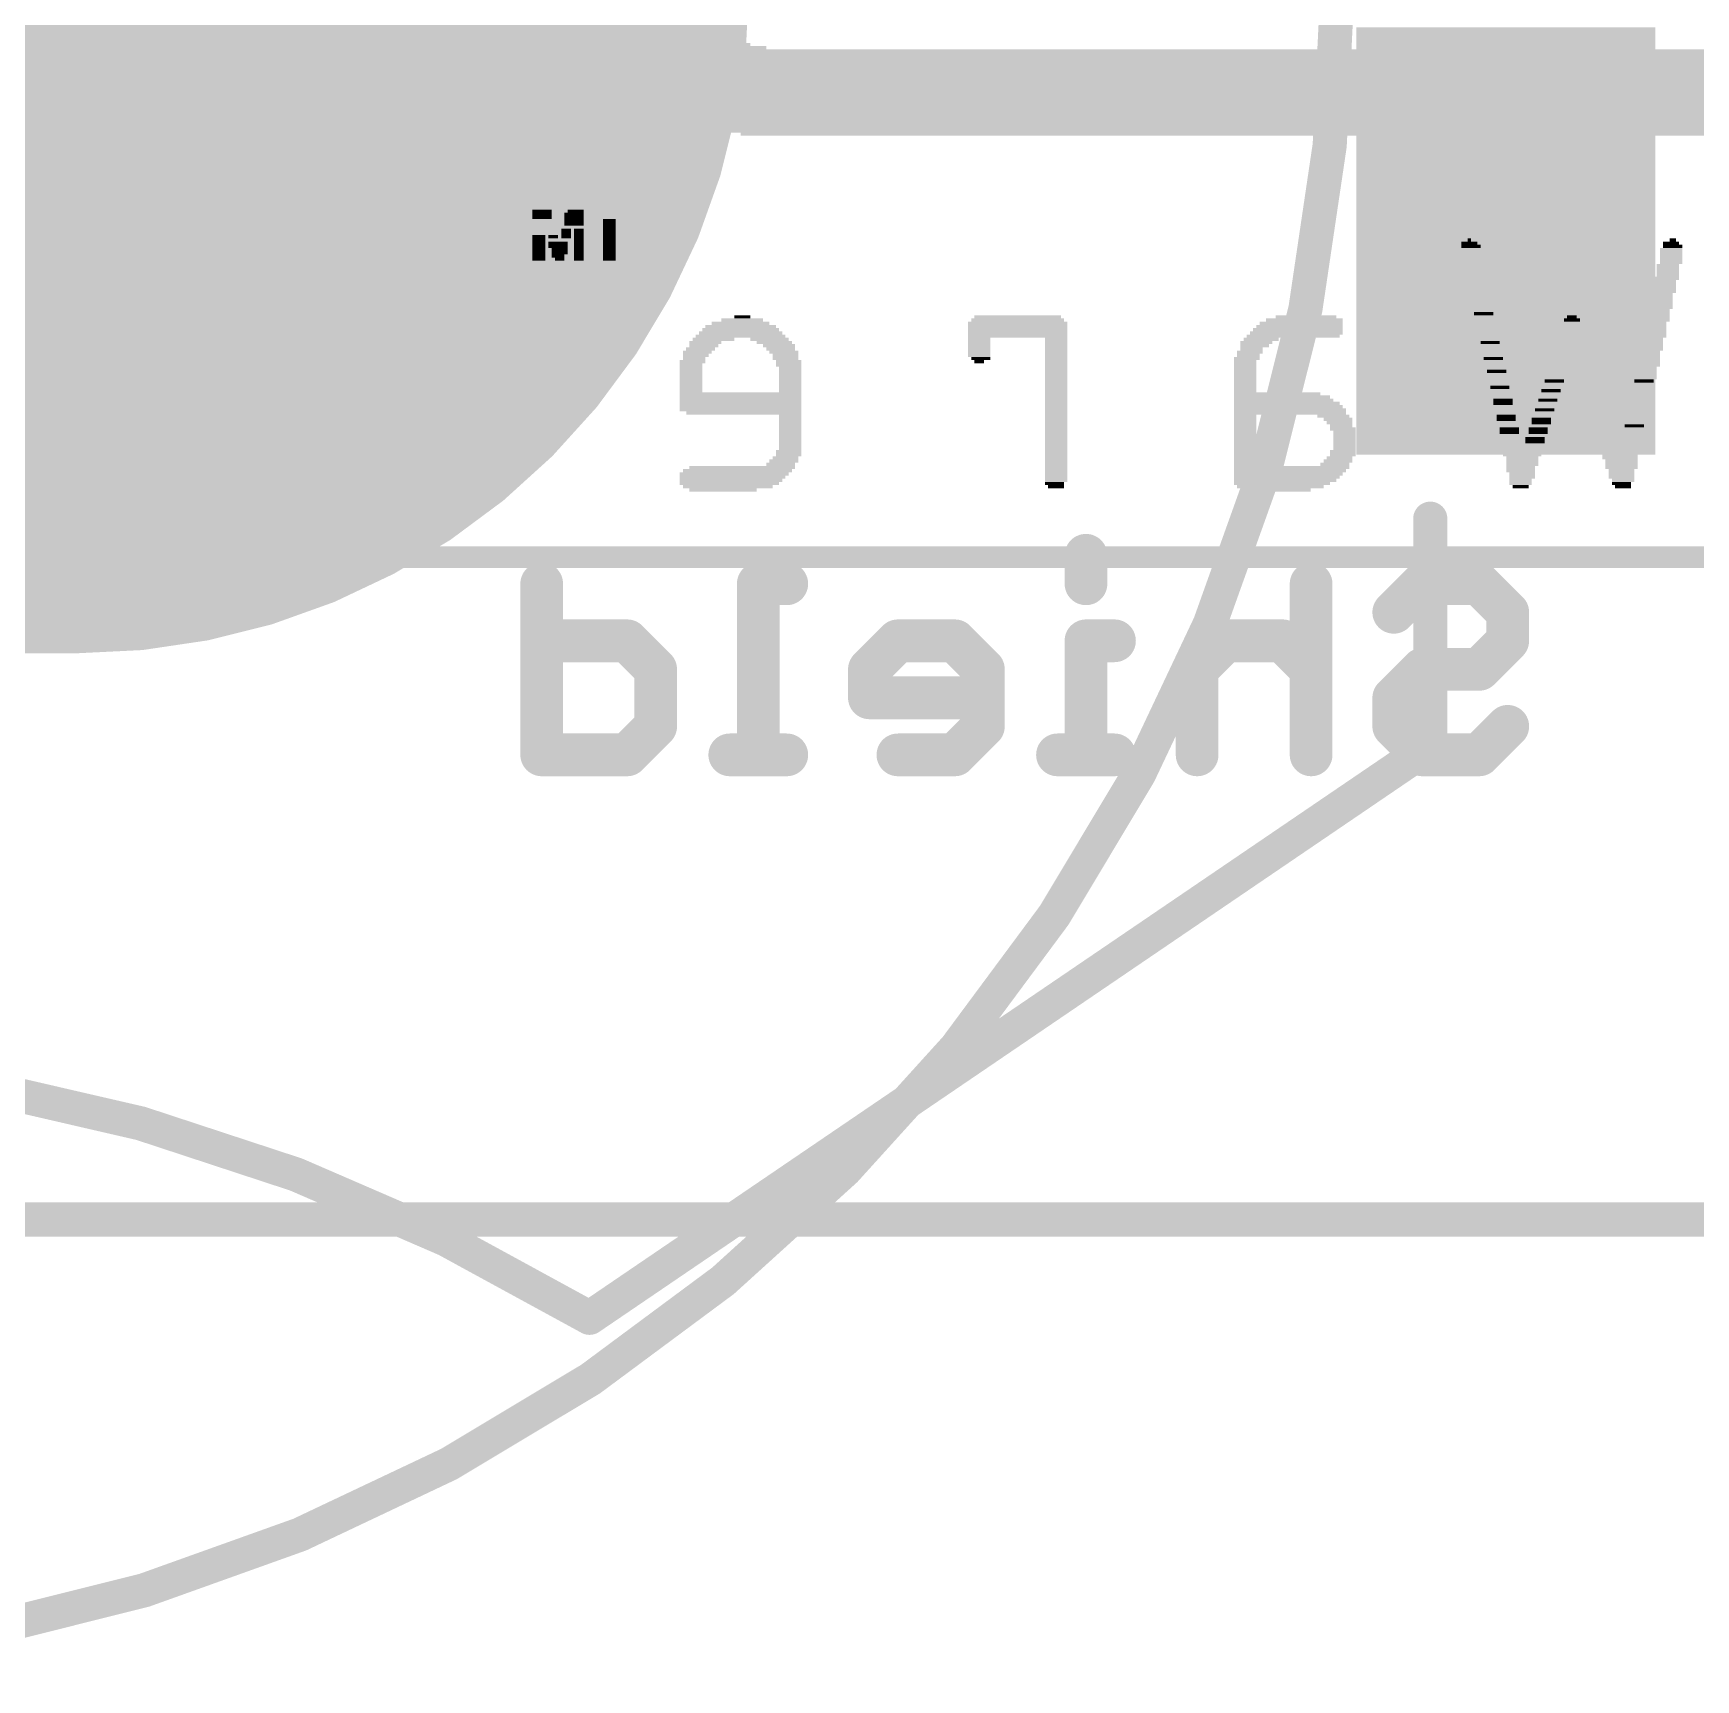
# Model space of a CAD drawing. Extents: x -53 to 61, y -36 to 25.
# Drawn here: x -9.19 to 0.7, y -13.15 to -3.36 of the extents above; entities that cross this region are included whole.
import ezdxf

# ---------------------------------------------------------------- set-up
doc = ezdxf.new("R2010")
doc.units = 0
for name, color, linetype in [('1', 12, 'CONTINUOUS'), ('16', 132, 'CONTINUOUS'), ('20', 53, 'CONTINUOUS'), ('21', 41, 'CONTINUOUS'), ('22', 40, 'CONTINUOUS'), ('47', 253, 'CONTINUOUS'), ('51', 53, 'CONTINUOUS')]:
    doc.layers.add(name, color=color, linetype=linetype)

# ---------------------------------------------------------------- blocks, each defined once
blk = doc.blocks.new('RECT2080000X1280000R100')
at = {"const_width": 4}
blk.add_lwpolyline([(4.5, 0), (4.5, 0, 0.4142), (2.5, 2), (-2.5, 2, 0.4142), (-4.5, 0), (-4.5, 0, 0.4142), (-2.5, -2), (2.5, -2, 0.4142)], format="xyb", close=True, dxfattribs=at)
blk.add_solid([(-2.5254, -0.0254), (2.5254, -0.0254), (-2.5254, 0.0254), (2.5254, 0.0254)])
blk = doc.blocks.new('RECT')
blk.add_solid([(-0.5, -0.5), (0.5, -0.5), (-0.5, 0.5), (0.5, 0.5)])

msp = doc.modelspace()

# ---------------------------------------------------------------- linework, layer by layer
at = {"layer": '1', "const_width": 0.2032}
msp.add_lwpolyline([(-26.162, -10.414), (26.162, -10.414)], dxfattribs=at)
at = {"layer": '16', "const_width": 0.2032}
msp.add_lwpolyline([(-26.162, -10.414), (26.162, -10.414)], dxfattribs=at)
at = {"layer": '20', "const_width": 0.2032}
msp.add_lwpolyline([(-18.2245, -10.414), (18.2245, -10.414)], dxfattribs=at)
at = {"layer": '21', "const_width": 0.2032}
for points in [[(-0.88, -7.598), (-0.88, -6.248)], [(-0.88, -7.598), (-5.88, -10.998)]]:
    msp.add_lwpolyline(points, dxfattribs=at)
at = {"layer": '21'}
for points, const_width in [([(-0.8292, -6.248, 1), (-0.9308, -6.248)], 0.1016), ([(-0.8514, -7.64, 1), (-0.9086, -7.556)], 0.1016), ([(-0.9308, -7.598, 1), (-0.8292, -7.598)], 0.1016), ([(-5.88, -10.998, 0.2793), (-16.98, -10.998)], 0.2032), ([(-5.9086, -10.956, 1), (-5.8514, -11.04)], 0.1016), ([(-5.9063, -11.0414, 1), (-5.8537, -10.9546)], 0.1016)]:
    msp.add_lwpolyline(points, format="xyb", dxfattribs=dict(at, const_width=const_width))
at = {"layer": '22', "const_width": 0.254}
for points in [[(-2.9276, -6.4654), (-2.9276, -6.6349)], [(-6.1646, -6.6349), (-6.1646, -7.6518)], [(-4.7071, -6.6349), (-4.8766, -6.6349)], [(-4.8766, -6.6349), (-4.8766, -7.6518)], [(-1.5887, -6.6349), (-1.5887, -7.6518)], [(-1.0972, -6.8044), (-0.9278, -6.6349)], [(-0.9278, -6.6349), (-0.5888, -6.6349)], [(-0.5888, -6.6349), (-0.4193, -6.8044)], [(-0.4193, -6.8044), (-0.4193, -6.9738)], [(-5.6562, -6.9738), (-6.1646, -6.9738)], [(-5.4867, -7.1433), (-5.6562, -6.9738)], [(-4.0462, -6.9738), (-4.2156, -7.1433)], [(-3.7072, -6.9738), (-4.0462, -6.9738)], [(-3.5377, -7.1433), (-3.7072, -6.9738)], [(-2.7581, -6.9738), (-2.9276, -6.9738)], [(-2.9276, -6.9738), (-2.9276, -7.6518)], [(-2.0972, -6.9738), (-2.2666, -7.1433)], [(-1.7582, -6.9738), (-2.0972, -6.9738)], [(-1.5887, -7.1433), (-1.7582, -6.9738)], [(-0.4193, -6.9738), (-0.5888, -7.1433)], [(-5.4867, -7.4823), (-5.4867, -7.1433)], [(-4.2156, -7.1433), (-4.2156, -7.3128)], [(-3.5377, -7.4823), (-3.5377, -7.1433)], [(-2.2666, -7.1433), (-2.2666, -7.6518)], [(-0.9278, -7.1433), (-1.0972, -7.3128)], [(-0.5888, -7.1433), (-0.9278, -7.1433)], [(-4.2156, -7.3128), (-3.5377, -7.3128)], [(-1.0972, -7.3128), (-1.0972, -7.4823)], [(-5.6562, -7.6518), (-5.4867, -7.4823)], [(-3.7072, -7.6518), (-3.5377, -7.4823)], [(-1.0972, -7.4823), (-0.9278, -7.6518)], [(-0.5888, -7.6518), (-0.4193, -7.4823)], [(-6.1646, -7.6518), (-5.6562, -7.6518)], [(-4.7071, -7.6518), (-5.0461, -7.6518)], [(-4.0462, -7.6518), (-3.7072, -7.6518)], [(-2.7581, -7.6518), (-3.0971, -7.6518)], [(-0.9278, -7.6518), (-0.5888, -7.6518)]]:
    msp.add_lwpolyline(points, dxfattribs=at)
at = {"layer": '22', "const_width": 0.127}
for points in [[(-2.8641, -6.4654, 1), (-2.9911, -6.4654)], [(-6.1011, -6.6349, 1), (-6.2281, -6.6349)], [(-4.8766, -6.5714, 1), (-4.8766, -6.6984)], [(-4.8131, -6.6349, 1), (-4.9401, -6.6349)], [(-4.7071, -6.6984, 1), (-4.7071, -6.5714)], [(-1.5252, -6.6349, 1), (-1.6522, -6.6349)], [(-0.9278, -6.5714, 1), (-0.9278, -6.6984)], [(-0.8829, -6.6798, 1), (-0.9727, -6.59)], [(-0.5439, -6.59, 1), (-0.6337, -6.6798)], [(-0.5888, -6.6984, 1), (-0.5888, -6.5714)], [(-2.9911, -6.6349, 1), (-2.8641, -6.6349)], [(-1.1421, -6.7595, 1), (-1.0523, -6.8493)], [(-0.3558, -6.8044, 1), (-0.4828, -6.8044)], [(-0.4642, -6.8493, 1), (-0.3744, -6.7595)], [(-6.1646, -6.9103, 1), (-6.1646, -7.0373)], [(-5.6113, -6.9289, 1), (-5.7011, -7.0187)], [(-5.6562, -7.0373, 1), (-5.6562, -6.9103)], [(-4.0462, -6.9103, 1), (-4.0462, -7.0373)], [(-4.0013, -7.0187, 1), (-4.0911, -6.9289)], [(-3.6623, -6.9289, 1), (-3.7521, -7.0187)], [(-3.7072, -7.0373, 1), (-3.7072, -6.9103)], [(-2.9276, -6.9103, 1), (-2.9276, -7.0373)], [(-2.8641, -6.9738, 1), (-2.9911, -6.9738)], [(-2.7581, -7.0373, 1), (-2.7581, -6.9103)], [(-2.0972, -6.9103, 1), (-2.0972, -7.0373)], [(-2.0523, -7.0187, 1), (-2.1421, -6.9289)], [(-1.7133, -6.9289, 1), (-1.8031, -7.0187)], [(-1.7582, -7.0373, 1), (-1.7582, -6.9103)], [(-0.4828, -6.9738, 1), (-0.3558, -6.9738)], [(-0.3744, -7.0187, 1), (-0.4642, -6.9289)], [(-5.4232, -7.1433, 1), (-5.5502, -7.1433)], [(-4.1521, -7.1433, 1), (-4.2791, -7.1433)], [(-3.4742, -7.1433, 1), (-3.6012, -7.1433)], [(-2.2031, -7.1433, 1), (-2.3301, -7.1433)], [(-0.9278, -7.0798, 1), (-0.9278, -7.2068)], [(-0.8829, -7.1882, 1), (-0.9727, -7.0984)], [(-0.5888, -7.2068, 1), (-0.5888, -7.0798)], [(-5.5316, -7.1882, 1), (-5.4418, -7.0984)], [(-4.2605, -7.0984, 1), (-4.1707, -7.1882)], [(-3.5826, -7.1882, 1), (-3.4928, -7.0984)], [(-2.3115, -7.0984, 1), (-2.2217, -7.1882)], [(-1.6336, -7.1882, 1), (-1.5438, -7.0984)], [(-0.6337, -7.0984, 1), (-0.5439, -7.1882)], [(-4.2156, -7.2493, 1), (-4.2156, -7.3763)], [(-3.5377, -7.3763, 1), (-3.5377, -7.2493)], [(-1.0337, -7.3128, 1), (-1.1607, -7.3128)], [(-1.1421, -7.2679, 1), (-1.0523, -7.3577)], [(-4.2791, -7.3128, 1), (-4.1521, -7.3128)], [(-5.4418, -7.5272, 1), (-5.5316, -7.4374)], [(-3.4928, -7.5272, 1), (-3.5826, -7.4374)], [(-1.0523, -7.4374, 1), (-1.1421, -7.5272)], [(-0.3744, -7.5272, 1), (-0.4642, -7.4374)], [(-5.5502, -7.4823, 1), (-5.4232, -7.4823)], [(-3.6012, -7.4823, 1), (-3.4742, -7.4823)], [(-1.1607, -7.4823, 1), (-1.0337, -7.4823)], [(-6.1646, -7.5883, 1), (-6.1646, -7.7153)], [(-6.2281, -7.6518, 1), (-6.1011, -7.6518)], [(-5.7011, -7.6068, 1), (-5.6113, -7.6967)], [(-5.6562, -7.7153, 1), (-5.6562, -7.5883)], [(-5.0461, -7.5883, 1), (-5.0461, -7.7153)], [(-4.9401, -7.6518, 1), (-4.8131, -7.6518)], [(-4.7071, -7.7153, 1), (-4.7071, -7.5883)], [(-4.0462, -7.5883, 1), (-4.0462, -7.7153)], [(-3.7521, -7.6068, 1), (-3.6623, -7.6967)], [(-3.7072, -7.7153, 1), (-3.7072, -7.5883)], [(-3.0971, -7.5883, 1), (-3.0971, -7.7153)], [(-2.9911, -7.6518, 1), (-2.8641, -7.6518)], [(-2.7581, -7.7153, 1), (-2.7581, -7.5883)], [(-2.3301, -7.6518, 1), (-2.2031, -7.6518)], [(-1.6522, -7.6518, 1), (-1.5252, -7.6518)], [(-0.9278, -7.5883, 1), (-0.9278, -7.7153)], [(-0.9727, -7.6967, 1), (-0.8829, -7.6068)], [(-0.6337, -7.6068, 1), (-0.5439, -7.6967)], [(-0.5888, -7.7153, 1), (-0.5888, -7.5883)]]:
    msp.add_lwpolyline(points, format="xyb", dxfattribs=at)
at = {"layer": '47', "const_width": 0.13}
msp.add_lwpolyline([(22.098, -6.477), (-30.144, -6.477)], dxfattribs=at)
at = {"layer": '51'}
for points, const_width in [([(-11.43, -13.048, 1), (-11.43, 6.952, 1), (-11.43, -13.048)], 0.2032), ([(-0.8292, -3.598, 1), (-0.9308, -3.598)], 0.1016), ([(-0.88, -3.5472, 1), (-0.88, -3.6488)], 0.1016), ([(0.0708, -3.598, 1), (-0.0308, -3.598)], 0.1016), ([(0.02, -3.6488, 1), (0.02, -3.5472)], 0.1016), ([(-0.88, -5.5472, 1), (-0.88, -5.6488)], 0.1016), ([(0.02, -5.6488, 1), (0.02, -5.5472)], 0.1016), ([(-0.9308, -5.598, 1), (-0.8292, -5.598)], 0.1016), ([(-0.0308, -5.598, 1), (0.0708, -5.598)], 0.1016)]:
    msp.add_lwpolyline(points, format="xyb", dxfattribs=dict(at, const_width=const_width))
at = {"layer": '51', "const_width": 0.2032}
for points in [[(-0.88, -3.598), (-0.88, -5.598)], [(-0.88, -3.598), (0.02, -3.598)], [(0.02, -3.598), (0.02, -5.598)], [(0.02, -5.598), (-0.88, -5.598)]]:
    msp.add_lwpolyline(points, dxfattribs=at)

# ---------------------------------------------------------------- block references
at = {"layer": '1'}
msp.add_blockref('RECT2080000X1280000R100', (-11.43, -3.048), dxfattribs=at)
at = {"layer": '1', "xscale": 2.54, "yscale": 1.778, "rotation": 90}
msp.add_blockref('RECT', (-0.43, -4.598), dxfattribs=at)
at = {"layer": '22', "yscale": 0.0191, "rotation": 180}
for p, xscale in [((-5.3912, -3.3719), 0.7429), ((-5.3816, -3.3909), 0.762), ((-5.3531, -3.41), 0.7811), ((-5.3245, -3.429), 0.8001), ((-5.2673, -3.4481), 0.8763), ((-0.0381, -3.4671), 11.3347), ((-0.0286, -3.4862), 11.3157), ((-0.0286, -3.5052), 11.2776), ((-0.0286, -3.5243), 11.2395), ((-0.0381, -3.5433), 11.2205), ((-0.0286, -3.5624), 11.2014), ((-0.0286, -3.5814), 11.1633), ((-0.0286, -3.6005), 11.1252), ((-0.0286, -3.6195), 11.0871), ((-0.0286, -3.6386), 11.049), ((-0.0286, -3.6576), 11.0109), ((-0.0286, -3.6766), 10.9728), ((-0.0286, -3.6957), 10.9347), ((-0.0286, -3.7147), 10.8966), ((-0.0286, -3.7338), 10.8204), ((-0.0286, -3.7529), 10.7823), ((-0.0286, -3.7719), 10.7442), ((-0.0381, -3.791), 10.6871), ((-0.0381, -3.81), 10.649), ((-0.0381, -3.8291), 10.5728), ((-0.0381, -3.8481), 10.4966), ((-0.0381, -3.8672), 10.4204), ((-0.0286, -3.8862), 10.3632), ((-0.0381, -3.9053), 10.268), ((-0.0381, -3.9243), 10.1918), ((-0.0286, -3.9434), 10.0203), ((-0.0381, -3.9624), 9.887), ((-6.1627, -4.4196), 0.1143), ((-6.1627, -4.4386), 0.1143), ((-6.1627, -4.4577), 0.1143), ((-5.9722, -4.4386), 0.1143), ((-5.9722, -4.4577), 0.1143), ((-5.9627, -4.4196), 0.0953), ((-5.7531, -4.4196), 0.2477), ((-5.7531, -4.4386), 0.2477), ((-5.7531, -4.4577), 0.2477), ((-6.1532, -4.4768), 0.1333), ((-6.1532, -4.4958), 0.1333), ((-6.1532, -4.5149), 0.1333), ((-6.1532, -4.5339), 0.1333), ((-6.1436, -4.553), 0.1524), ((-5.9817, -4.5149), 0.1333), ((-6.0198, -4.5339), 0.0571), ((-6.0198, -4.553), 0.0571), ((-5.9722, -4.4768), 0.1143), ((-5.9722, -4.4958), 0.1143), ((-5.9436, -4.5339), 0.0571), ((-5.9436, -4.553), 0.0571), ((-5.7626, -4.4768), 0.0762), ((-5.7626, -4.4958), 0.0762), ((-5.7626, -4.5149), 0.0762), ((-5.7626, -4.5339), 0.0762), ((-5.7626, -4.553), 0.0762), ((-6.1817, -4.572), 0.0762), ((-6.1817, -4.5911), 0.0762), ((-6.1817, -4.6101), 0.0762), ((-6.1817, -4.6292), 0.0762), ((-6.1817, -4.6482), 0.0762), ((-6.096, -4.572), 0.0571), ((-6.0579, -4.5911), 0.1333), ((-6.0674, -4.6101), 0.1143), ((-6.0674, -4.6292), 0.1143), ((-6.0579, -4.6482), 0.0953), ((-6.0198, -4.572), 0.0571), ((-5.9436, -4.572), 0.0571), ((-5.9436, -4.5911), 0.0571), ((-5.9436, -4.6101), 0.0571), ((-5.9436, -4.6292), 0.0571), ((-5.9436, -4.6482), 0.0571), ((-5.7626, -4.572), 0.0762), ((-5.7626, -4.5911), 0.0762), ((-5.7626, -4.6101), 0.0762), ((-5.7626, -4.6292), 0.0762), ((-5.7626, -4.6482), 0.0762), ((-0.6477, -4.6482), 0.1333), ((-0.6477, -4.6101), 0.0953), ((-0.6382, -4.6292), 0.1143), ((-0.6477, -4.5911), 0.0191), ((0.5524, -4.6482), 0.1333), ((0.5524, -4.6101), 0.0953), ((0.562, -4.6292), 0.1143), ((0.562, -4.5911), 0.0381), ((-6.1817, -4.6673), 0.0762), ((-6.1817, -4.6863), 0.0762), ((-6.1817, -4.7054), 0.0762), ((-6.0579, -4.6673), 0.0953), ((-6.0674, -4.6863), 0.0762), ((-6.0579, -4.7054), 0.0571), ((-5.9436, -4.6673), 0.0571), ((-5.9436, -4.6863), 0.0571), ((-5.9436, -4.7054), 0.0571), ((-5.7626, -4.6673), 0.0762), ((-5.7626, -4.6863), 0.0762), ((-5.7626, -4.7054), 0.0762), ((-0.6477, -4.6673), 0.1333), ((-0.6287, -4.6863), 0.1333), ((-0.6287, -4.7054), 0.1333), ((-0.6287, -4.7244), 0.1333), ((-0.6287, -4.7435), 0.1333), ((0.5334, -4.7435), 0.1333), ((0.5524, -4.6673), 0.1333), ((0.5524, -4.6863), 0.1333), ((0.5524, -4.7054), 0.1333), ((0.5524, -4.7244), 0.1333), ((-0.6191, -4.7625), 0.1524), ((-0.6096, -4.7816), 0.1333), ((-0.6096, -4.8006), 0.1333), ((-0.6096, -4.8197), 0.1333), ((-0.6096, -4.8387), 0.1333), ((0.5143, -4.8387), 0.1333), ((0.5239, -4.8197), 0.1524), ((0.5334, -4.7625), 0.1333), ((0.5334, -4.7816), 0.1333), ((0.5334, -4.8006), 0.1333), ((-0.5906, -4.8578), 0.1333), ((-0.5906, -4.8768), 0.1333), ((-0.5906, -4.8959), 0.1333), ((-0.5906, -4.9149), 0.1333), ((-0.5906, -4.934), 0.1333), ((-0.5715, -4.953), 0.1333), ((0.4953, -4.9149), 0.1333), ((0.4953, -4.934), 0.1333), ((0.4953, -4.953), 0.1333), ((0.5143, -4.8578), 0.1333), ((0.5143, -4.8768), 0.1333), ((0.5143, -4.8959), 0.1333), ((-4.9721, -5.0483), 0.0953), ((-3.3338, -5.0483), 0.5143), ((-1.6193, -5.0483), 0.3619), ((-0.5715, -4.9721), 0.1333), ((-0.5715, -4.9911), 0.1333), ((-0.5715, -5.0102), 0.1333), ((-0.562, -5.0292), 0.1143), ((-0.5524, -5.0483), 0.1333), ((-0.0381, -5.0483), 0.0571), ((0.4763, -5.0102), 0.1333), ((0.4763, -5.0292), 0.1333), ((0.4763, -5.0483), 0.1333), ((0.4953, -4.9721), 0.1333), ((0.4953, -4.9911), 0.1333), ((-4.9816, -5.1435), 0.4953), ((-4.9816, -5.1245), 0.4572), ((-4.9816, -5.1054), 0.4191), ((-4.9816, -5.0864), 0.3429), ((-4.9721, -5.0673), 0.2477), ((-3.3338, -5.0864), 0.5906), ((-3.3338, -5.1054), 0.5906), ((-3.3338, -5.1245), 0.5906), ((-3.3338, -5.1435), 0.5906), ((-3.3338, -5.0673), 0.5524), ((-1.6764, -5.1435), 0.5524), ((-1.6669, -5.1245), 0.5334), ((-1.6574, -5.1054), 0.5143), ((-1.6478, -5.0864), 0.4953), ((-1.6288, -5.0673), 0.4572), ((-0.5524, -5.0673), 0.1333), ((-0.5524, -5.0864), 0.1333), ((-0.5524, -5.1054), 0.1333), ((-0.5334, -5.1245), 0.1333), ((-0.5334, -5.1435), 0.1333), ((-0.0381, -5.1435), 0.1715), ((-0.0476, -5.1245), 0.1524), ((-0.0381, -5.0864), 0.1333), ((-0.0381, -5.1054), 0.1333), ((-0.0381, -5.0673), 0.0953), ((0.4572, -5.0864), 0.1333), ((0.4572, -5.1054), 0.1333), ((0.4572, -5.1245), 0.1333), ((0.4572, -5.1435), 0.1333), ((0.4763, -5.0673), 0.1333), ((-5.2197, -5.2388), 0.1715), ((-5.2007, -5.2197), 0.1715), ((-5.1911, -5.2007), 0.1905), ((-5.1435, -5.1816), 0.2477), ((-4.9816, -5.1626), 0.5334), ((-4.8101, -5.1816), 0.2286), ((-4.7816, -5.2007), 0.2096), ((-4.753, -5.2197), 0.1905), ((-4.7435, -5.2388), 0.1715), ((-3.3338, -5.1626), 0.5906), ((-3.5624, -5.1816), 0.1333), ((-3.5624, -5.2007), 0.1333), ((-3.5624, -5.2197), 0.1333), ((-3.5624, -5.2388), 0.1333), ((-3.1052, -5.1816), 0.1333), ((-3.1052, -5.2007), 0.1333), ((-3.1052, -5.2197), 0.1333), ((-3.1052, -5.2388), 0.1333), ((-1.9241, -5.2197), 0.1715), ((-1.9145, -5.2007), 0.1905), ((-1.9431, -5.2388), 0.1333), ((-1.886, -5.1816), 0.2096), ((-1.6955, -5.1626), 0.5524), ((-0.5334, -5.1626), 0.1333), ((-0.5334, -5.1816), 0.1333), ((-0.5239, -5.2007), 0.1143), ((-0.5143, -5.2197), 0.1333), ((-0.5143, -5.2388), 0.1333), ((-0.0381, -5.2007), 0.2096), ((-0.0381, -5.2197), 0.2096), ((-0.0381, -5.2388), 0.2096), ((-0.0381, -5.1626), 0.1715), ((-0.0381, -5.1816), 0.1715), ((0.4382, -5.1816), 0.1333), ((0.4382, -5.2007), 0.1333), ((0.4382, -5.2197), 0.1333), ((0.4382, -5.2388), 0.1333), ((0.4572, -5.1626), 0.1333), ((-5.2769, -5.334), 0.1333), ((-5.2673, -5.315), 0.1524), ((-5.2388, -5.2578), 0.1715), ((-5.2483, -5.2769), 0.1524), ((-5.2578, -5.2959), 0.1333), ((-4.7244, -5.2578), 0.1715), ((-4.7149, -5.2769), 0.1524), ((-4.7149, -5.2959), 0.1524), ((-4.6958, -5.315), 0.1524), ((-4.6958, -5.334), 0.1524), ((-3.5624, -5.2578), 0.1333), ((-3.5624, -5.2769), 0.1333), ((-3.5528, -5.2959), 0.1143), ((-3.5624, -5.315), 0.0571), ((-3.1052, -5.2578), 0.1333), ((-3.1052, -5.2769), 0.1333), ((-3.1052, -5.2959), 0.1333), ((-3.1052, -5.315), 0.1333), ((-3.1052, -5.334), 0.1333), ((-1.9717, -5.2959), 0.1524), ((-1.9812, -5.315), 0.1333), ((-1.9812, -5.334), 0.1333), ((-1.9526, -5.2578), 0.1524), ((-1.9622, -5.2769), 0.1333), ((-0.5143, -5.2578), 0.1333), ((-0.5143, -5.2769), 0.1333), ((-0.5048, -5.2959), 0.1143), ((-0.4953, -5.315), 0.1333), ((-0.4953, -5.334), 0.1333), ((-0.0381, -5.315), 0.2858), ((-0.1143, -5.334), 0.1333), ((-0.0381, -5.2578), 0.2477), ((-0.0381, -5.2769), 0.2477), ((-0.0381, -5.2959), 0.2477), ((0.0381, -5.334), 0.1333), ((0.4191, -5.2578), 0.1333), ((0.4191, -5.2769), 0.1333), ((0.4191, -5.2959), 0.1333), ((0.4191, -5.315), 0.1333), ((0.4191, -5.334), 0.1333), ((-5.2769, -5.3531), 0.1333), ((-5.2769, -5.3721), 0.1333), ((-5.2769, -5.3912), 0.1333), ((-5.2769, -5.4102), 0.1333), ((-5.2769, -5.4293), 0.1333), ((-4.6863, -5.3531), 0.1333), ((-4.6863, -5.3721), 0.1333), ((-4.6863, -5.3912), 0.1333), ((-4.6863, -5.4102), 0.1333), ((-4.6863, -5.4293), 0.1333), ((-3.1052, -5.3531), 0.1333), ((-3.1052, -5.3721), 0.1333), ((-3.1052, -5.3912), 0.1333), ((-3.1052, -5.4102), 0.1333), ((-3.1052, -5.4293), 0.1333), ((-1.9812, -5.3531), 0.1333), ((-1.9812, -5.3721), 0.1333), ((-1.9812, -5.3912), 0.1333), ((-1.9812, -5.4102), 0.1333), ((-1.9812, -5.4293), 0.1333), ((-0.4953, -5.3531), 0.1333), ((-0.4858, -5.3721), 0.1143), ((-0.4763, -5.3912), 0.1333), ((-0.4763, -5.4102), 0.1333), ((-0.4763, -5.4293), 0.1333), ((-0.1429, -5.4293), 0.1143), ((-0.1333, -5.3721), 0.1333), ((-0.1333, -5.3912), 0.1333), ((-0.1333, -5.4102), 0.1333), ((-0.1143, -5.3531), 0.1333), ((0.0476, -5.3721), 0.1524), ((0.0381, -5.3531), 0.1333), ((0.0571, -5.3912), 0.1333), ((0.0571, -5.4102), 0.1333), ((0.0667, -5.4293), 0.1524), ((0.3905, -5.4293), 0.1143), ((0.4001, -5.3531), 0.1333), ((0.4001, -5.3721), 0.1333), ((0.4001, -5.3912), 0.1333), ((0.4001, -5.4102), 0.1333), ((-5.2769, -5.4483), 0.1333), ((-5.2769, -5.4674), 0.1333), ((-5.2769, -5.4864), 0.1333), ((-4.9816, -5.5055), 0.7239), ((-4.9816, -5.5245), 0.7239), ((-4.9816, -5.5436), 0.7239), ((-4.6863, -5.4483), 0.1333), ((-4.6863, -5.4674), 0.1333), ((-4.6863, -5.4864), 0.1333), ((-3.1052, -5.4483), 0.1333), ((-3.1052, -5.4674), 0.1333), ((-3.1052, -5.4864), 0.1333), ((-3.1052, -5.5055), 0.1333), ((-3.1052, -5.5245), 0.1333), ((-3.1052, -5.5436), 0.1333), ((-1.7526, -5.5436), 0.5906), ((-1.9812, -5.4483), 0.1333), ((-1.9812, -5.4674), 0.1333), ((-1.9812, -5.4864), 0.1333), ((-1.7907, -5.5055), 0.5143), ((-1.7621, -5.5245), 0.5715), ((-0.4763, -5.4483), 0.1333), ((-0.4667, -5.4674), 0.1143), ((-0.4572, -5.4864), 0.1333), ((-0.4572, -5.5055), 0.1333), ((-0.4572, -5.5245), 0.1333), ((-0.4477, -5.5436), 0.1143), ((-0.1715, -5.5055), 0.1333), ((-0.1715, -5.5245), 0.1333), ((-0.181, -5.5436), 0.1143), ((-0.1524, -5.4483), 0.1333), ((-0.1524, -5.4674), 0.1333), ((-0.1619, -5.4864), 0.1143), ((0.0857, -5.4864), 0.1524), ((0.0762, -5.4483), 0.1333), ((0.0762, -5.4674), 0.1333), ((0.0953, -5.5055), 0.1333), ((0.0953, -5.5245), 0.1333), ((0.1048, -5.5436), 0.1524), ((0.3619, -5.5245), 0.1333), ((0.3619, -5.5436), 0.1333), ((0.381, -5.4483), 0.1333), ((0.381, -5.4674), 0.1333), ((0.381, -5.4864), 0.1333), ((0.381, -5.5055), 0.1333), ((-4.9816, -5.5626), 0.7239), ((-4.9816, -5.5817), 0.7239), ((-4.9816, -5.6007), 0.7239), ((-4.9625, -5.6198), 0.6858), ((-4.6863, -5.6388), 0.1333), ((-3.1052, -5.5626), 0.1333), ((-3.1052, -5.5817), 0.1333), ((-3.1052, -5.6007), 0.1333), ((-3.1052, -5.6198), 0.1333), ((-3.1052, -5.6388), 0.1333), ((-1.7336, -5.5626), 0.6287), ((-1.7145, -5.6007), 0.6668), ((-1.7145, -5.6198), 0.6668), ((-1.724, -5.5817), 0.6477), ((-1.9812, -5.6388), 0.1333), ((-1.4573, -5.6388), 0.1905), ((-0.4477, -5.5626), 0.1143), ((-0.4382, -5.5817), 0.1333), ((-0.4382, -5.6007), 0.1333), ((-0.4382, -5.6198), 0.1333), ((-0.4286, -5.6388), 0.1143), ((-0.2096, -5.6198), 0.1333), ((-0.2096, -5.6388), 0.1333), ((-0.1905, -5.5626), 0.1333), ((-0.1905, -5.5817), 0.1333), ((-0.2, -5.6007), 0.1143), ((0.1143, -5.5626), 0.1333), ((0.1143, -5.5817), 0.1333), ((0.1238, -5.6007), 0.1524), ((0.1333, -5.6198), 0.1333), ((0.1333, -5.6388), 0.1333), ((0.3429, -5.6198), 0.1333), ((0.3429, -5.6388), 0.1333), ((0.3619, -5.5626), 0.1333), ((0.3619, -5.5817), 0.1333), ((0.3619, -5.6007), 0.1333), ((-4.6863, -5.6579), 0.1333), ((-4.6863, -5.6769), 0.1333), ((-4.6863, -5.6959), 0.1333), ((-4.6863, -5.715), 0.1333), ((-4.6863, -5.734), 0.1333), ((-3.1052, -5.6579), 0.1333), ((-3.1052, -5.6769), 0.1333), ((-3.1052, -5.6959), 0.1333), ((-3.1052, -5.715), 0.1333), ((-3.1052, -5.734), 0.1333), ((-1.9812, -5.6579), 0.1333), ((-1.9812, -5.6769), 0.1333), ((-1.9812, -5.6959), 0.1333), ((-1.9812, -5.715), 0.1333), ((-1.9812, -5.734), 0.1333), ((-1.4287, -5.6579), 0.1715), ((-1.4192, -5.6769), 0.1524), ((-1.4097, -5.6959), 0.1333), ((-1.4002, -5.715), 0.1524), ((-1.3907, -5.734), 0.1333), ((-0.4286, -5.6579), 0.1143), ((-0.4191, -5.6769), 0.1333), ((-0.4191, -5.6959), 0.1333), ((-0.4096, -5.715), 0.1143), ((-0.4096, -5.734), 0.1143), ((-0.2286, -5.6959), 0.1333), ((-0.2381, -5.715), 0.1143), ((-0.2381, -5.734), 0.1143), ((-0.2191, -5.6579), 0.1143), ((-0.2191, -5.6769), 0.1143), ((0.1429, -5.6579), 0.1524), ((0.1619, -5.715), 0.1524), ((0.1524, -5.6769), 0.1333), ((0.1524, -5.6959), 0.1333), ((0.1715, -5.734), 0.1333), ((0.3239, -5.715), 0.1333), ((0.3239, -5.734), 0.1333), ((0.3429, -5.6579), 0.1333), ((0.3429, -5.6769), 0.1333), ((0.3334, -5.6959), 0.1143), ((-4.6863, -5.7531), 0.1333), ((-4.6863, -5.7721), 0.1333), ((-4.6863, -5.7912), 0.1333), ((-4.6863, -5.8102), 0.1333), ((-4.6863, -5.8293), 0.1333), ((-3.1052, -5.7531), 0.1333), ((-3.1052, -5.7721), 0.1333), ((-3.1052, -5.7912), 0.1333), ((-3.1052, -5.8102), 0.1333), ((-3.1052, -5.8293), 0.1333), ((-1.9812, -5.7531), 0.1333), ((-1.9812, -5.7721), 0.1333), ((-1.9812, -5.7912), 0.1333), ((-1.9812, -5.8102), 0.1333), ((-1.9812, -5.8293), 0.1333), ((-1.3907, -5.7531), 0.1333), ((-1.3907, -5.7721), 0.1333), ((-1.3907, -5.7912), 0.1333), ((-1.3907, -5.8102), 0.1333), ((-1.3907, -5.8293), 0.1333), ((-0.4001, -5.7531), 0.1333), ((-0.4001, -5.7721), 0.1333), ((-0.4001, -5.7912), 0.1333), ((-0.3239, -5.8102), 0.2477), ((-0.3334, -5.8293), 0.2286), ((-0.2477, -5.7531), 0.1333), ((-0.2572, -5.7721), 0.1143), ((-0.2572, -5.7912), 0.1143), ((0.2477, -5.7721), 0.2858), ((0.1715, -5.7531), 0.1333), ((0.2477, -5.7912), 0.2477), ((0.2477, -5.8102), 0.2477), ((0.2477, -5.8293), 0.2477), ((0.3239, -5.7531), 0.1333), ((-4.7435, -5.9245), 0.1715), ((-4.7244, -5.9055), 0.1715), ((-4.7149, -5.8864), 0.1524), ((-4.6958, -5.8483), 0.1524), ((-4.6958, -5.8674), 0.1524), ((-3.1052, -5.8483), 0.1333), ((-3.1052, -5.8674), 0.1333), ((-3.1052, -5.8864), 0.1333), ((-3.1052, -5.9055), 0.1333), ((-3.1052, -5.9245), 0.1333), ((-1.9812, -5.8483), 0.1333), ((-1.9812, -5.8674), 0.1333), ((-1.9812, -5.8864), 0.1333), ((-1.9812, -5.9055), 0.1333), ((-1.9812, -5.9245), 0.1333), ((-1.4478, -5.9245), 0.1715), ((-1.4287, -5.9055), 0.1715), ((-1.4192, -5.8864), 0.1524), ((-1.4002, -5.8483), 0.1524), ((-1.4002, -5.8674), 0.1524), ((-0.3334, -5.8483), 0.2286), ((-0.3334, -5.8674), 0.2286), ((-0.3334, -5.8864), 0.1905), ((-0.3334, -5.9055), 0.1905), ((-0.3334, -5.9245), 0.1905), ((0.2572, -5.8483), 0.2286), ((0.2477, -5.8674), 0.2096), ((0.2477, -5.8864), 0.2096), ((0.2572, -5.9055), 0.1905), ((0.2572, -5.9245), 0.1905), ((-5.0197, -5.9817), 0.6477), ((-5.0292, -6.0008), 0.6287), ((-5.0483, -6.0389), 0.5906), ((-5.0387, -6.0198), 0.6096), ((-5.0006, -5.9627), 0.6477), ((-4.9721, -5.9436), 0.6287), ((-3.1052, -5.9436), 0.1333), ((-3.1052, -5.9627), 0.1333), ((-3.1052, -5.9817), 0.1333), ((-3.1052, -6.0008), 0.1333), ((-3.1052, -6.0198), 0.1333), ((-3.1147, -6.0389), 0.1143), ((-1.7336, -6.0008), 0.6287), ((-1.705, -5.9436), 0.6858), ((-1.7145, -5.9627), 0.6668), ((-1.7431, -6.0198), 0.6096), ((-1.724, -5.9817), 0.6477), ((-1.7621, -6.0389), 0.5715), ((-0.3429, -5.9436), 0.1715), ((-0.3429, -5.9627), 0.1715), ((-0.3334, -5.9817), 0.1524), ((-0.3334, -6.0008), 0.1524), ((-0.3429, -6.0198), 0.1333), ((-0.3429, -6.0389), 0.1333), ((0.2572, -5.9436), 0.1905), ((0.2572, -5.9627), 0.1524), ((0.2572, -5.9817), 0.1524), ((0.2572, -6.0008), 0.1524), ((0.2572, -6.0389), 0.1143), ((0.2667, -6.0198), 0.1333), ((-5.0578, -6.0579), 0.5334), ((-5.0864, -6.077), 0.4001), ((-3.1052, -6.0579), 0.0953), ((-1.7717, -6.0579), 0.5143), ((-1.7907, -6.077), 0.4001), ((-0.3429, -6.0579), 0.0953), ((0.2667, -6.0579), 0.0953)]:
    msp.add_blockref('RECT', p, dxfattribs=dict(at, xscale=xscale))

doc.saveas('drawing.dxf')
